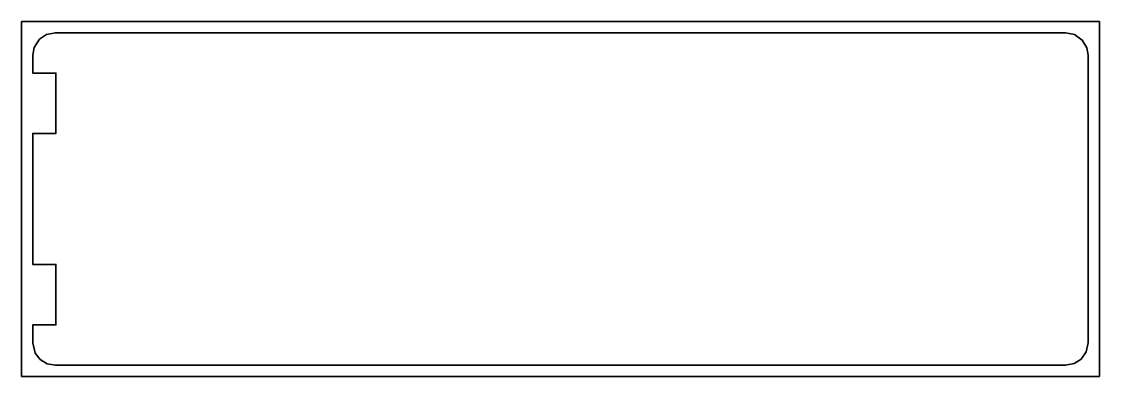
# Model space of a CAD drawing. Header units: millimetres. Extents: x -405 to 557, y -108 to 209.
import ezdxf

# ---------------------------------------------------------------- set-up
doc = ezdxf.new("R2010")
doc.units = ezdxf.units.MM
doc.header["$MEASUREMENT"] = 0
doc.layers.get('0').update_dxf_attribs({"lineweight": 0})
doc.layers.add('Safety', color=7, linetype='Continuous', lineweight=0)

msp = doc.modelspace()

# ---------------------------------------------------------------- linework, layer by layer
at = {"color": 250, "lineweight": 35, "true_color": 0x231f20}
msp.add_lwpolyline([(-394.62, 179.48), (-394.62, 163.48), (-373.96, 163.48), (-373.96, 109.48), (-394.62, 109.48), (-394.62, -7.52), (-373.96, -7.52), (-373.96, -61.52), (-394.62, -61.52), (-394.62, -77.52), (-392.39, -86.66), (-387.87, -92.43), (-381.72, -96.17), (-374.37, -97.52), (527.12, -97.52), (534.69, -96.08), (540.96, -92.12), (545.65, -85.62), (547.38, -77.52), (547.38, 179.48), (546.24, 186.1), (542.07, 192.97), (535.08, 197.87), (527.12, 199.48), (-374.37, 199.48), (-382.25, 197.9), (-388.69, 193.62), (-393.42, 186.29)], close=True, dxfattribs=at)
at = {"layer": 'Safety', "color": 250, "lineweight": 35, "true_color": 0x231f20}
msp.add_lwpolyline([(557.38, -107.52), (-404.62, -107.52), (-404.62, 209.48), (557.38, 209.48)], close=True, dxfattribs=at)

doc.saveas('drawing.dxf')
